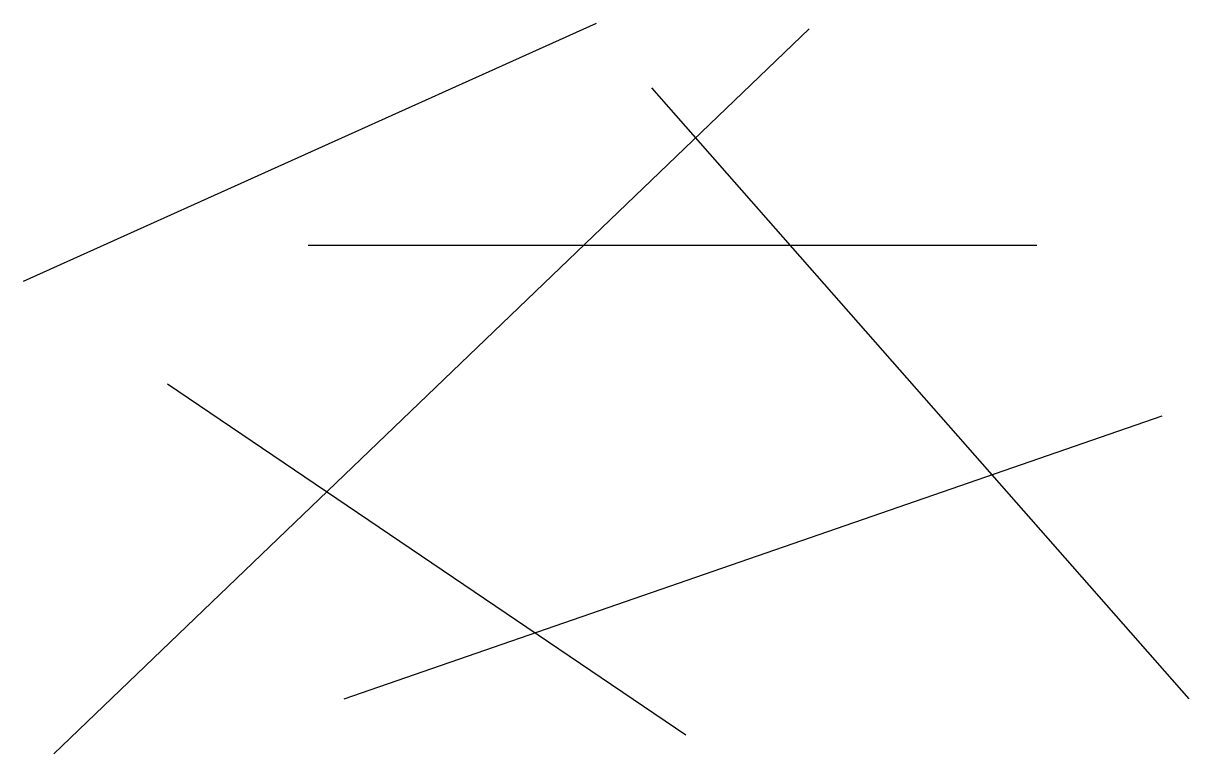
# Paper-space layout 'A4' of a CAD drawing. Header units: millimetres. Extents: x 46 to 168, y 192 to 268.
import ezdxf

# ---------------------------------------------------------------- set-up
doc = ezdxf.new("R2010")
doc.units = ezdxf.units.MM

psp = doc.layouts.new('A4')

# ---------------------------------------------------------------- linework, layer by layer
for p, q in [((45.83, 240.89), (105.71, 267.86)), ((49, 191.51), (127.92, 267.26)), ((111.46, 261.11), (167.58, 197.26)), ((75.57, 244.65), (151.71, 244.65)), ((60.9, 230.18), (115.03, 193.5)), ((79.34, 197.26), (164.8, 226.81))]:
    psp.add_line(p, q)

doc.saveas('drawing.dxf')
